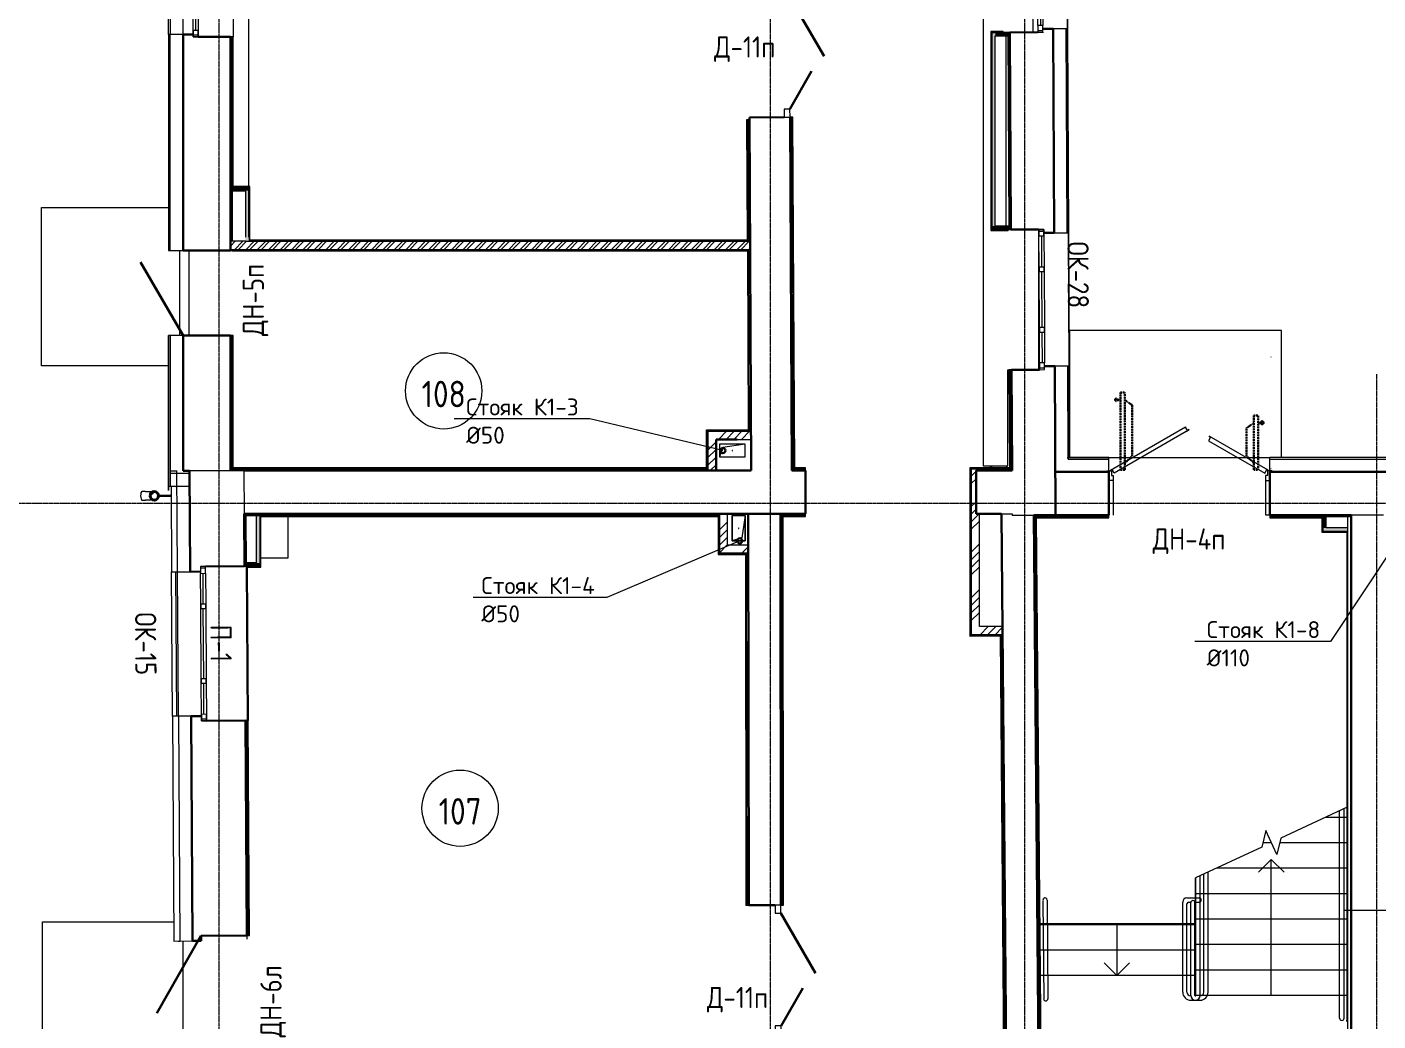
# Model space of a CAD drawing. Header units: millimetres. Extents: x -10178924 to 11692288, y -947381 to 58396.
# Drawn here: x -8768 to 7164, y -77734 to -66004 of the extents above; entities that cross this region are included whole.
import ezdxf
from ezdxf import colors
from ezdxf.entities.mleader import LeaderData, LeaderLine
from ezdxf.math import Vec2, Vec3

# ---------------------------------------------------------------- set-up
doc = ezdxf.new("R2010")
doc.units = ezdxf.units.MM
doc.linetypes.add('ADSK_Линия сетки', pattern=[25, 20, -2.5, 0, -2.5])
doc.linetypes.add('ADSK_Штриховая_ш3 п1_5', pattern=[4.5, 3, -1.5])
for name, color, linetype, lineweight in [('!К1', 32, 'Continuous', 30), ('_ Окна', 7, 'Continuous', 9), ('Аннотация', 7, 'Continuous', 18), ('Выноски ВК', 7, 'Continuous', 0), ('Двери', 7, 'Continuous', 9), ('Лестницы', 7, 'Continuous', 9), ('Марки дверей', 7, 'Continuous', 20), ('Марки окон', 7, 'Continuous', 20), ('Обобщенные модели', 7, 'Continuous', 18), ('Окна', 7, 'Continuous', 9), ('Оси', 253, 'Continuous', 9), ('Перекрытие', 7, 'Continuous', 18), ('Стены внутренние', 7, 'Continuous', 18), ('Стены наружные', 7, 'Continuous', 18), ('Стены несущие', 7, 'Continuous', 30), ('Стены отделка', 7, 'Continuous', 30), ('Стены штриховка', 7, 'Continuous', 9), ('Стрелки вверх', 7, 'Continuous', 18), ('ШТРИХОВКА', 252, 'Continuous', 15)]:
    doc.layers.add(name, color=color, linetype=linetype, lineweight=lineweight)
doc.layers.add('Линии', color=7, linetype='Continuous', lineweight=9, true_color=0x00a600)
doc.styles.add('GOST Common', font='GOST_Common.ttf', dxfattribs={"width": 0.9, "height": 350})
doc.styles.add('GOST Common_2', font='GOST_Common.ttf', dxfattribs={"width": 0.9, "height": 250})
doc.styles.add('PDF ISOCPEUR', font='isocpeur.ttf')
pattern_1 = [(45, (-32053.86, -66750), (-269.4077, 269.4077), []), (45, (-31964.06, -66750), (-269.4077, 269.4077), []), (45, (-31874.26, -66750), (-269.4077, 269.4077), []), (45, (-31784.46, -66750), (-269.4077, 269.4077), [])]

# ---------------------------------------------------------------- blocks, each defined once
blk = doc.blocks.new('оси')
at = {"layer": 'Оси', "linetype": 'ADSK_Линия сетки'}
for p, q in [((6500, -2196), (6500, 46378)), ((9500, -2196), (9500, 46378)), ((0, -2196), (0, 46265)), ((13650, -2196), (13650, 23921)), ((-3614, 22400), (62615, 22400))]:
    blk.add_line(p, q, dxfattribs=at)
blk = doc.blocks.new('dver-dpmo-260 - ДН_ 21-19 неравноп__ левая 300х1600 ДН-4п-2649260-План 1-го этажа')
at = {"layer": 'Двери'}
for p, q in [((965, 1612), (960, 1612)), ((-930, 277), (-47, 787)), ((-39, 732), (-888, 242)), ((-47, 787), (-46, 784)), ((-24, 746), (-46, 784)), ((-39, 732), (-4, 752)), ((-6, 756), (-24, 746)), ((-4, 752), (-6, 756)), ((250, 666), (226, 624)), ((234, 679), (233, 676)), ((233, 676), (250, 666)), ((930, 277), (234, 679)), ((226, 624), (888, 242)), ((-975, 267), (-920, 267)), ((-975, 255), (-975, 267)), ((-950, 255), (-975, 255)), ((-950, 154), (-950, 255)), ((-929, 274), (-930, 277)), ((-912, 284), (-929, 274)), ((-920, 267), (-920, 214)), ((-920, 214), (-899, 214)), ((-888, 242), (-912, 284)), ((-899, 214), (-899, 154)), ((888, 242), (912, 284)), ((899, 214), (899, 154)), ((920, 214), (899, 214)), ((912, 284), (929, 274)), ((920, 267), (920, 214)), ((975, 267), (920, 267)), ((929, 274), (930, 277)), ((950, 255), (975, 255)), ((950, 154), (950, 255)), ((960, 298), (965, 298)), ((975, 255), (975, 267)), ((-899, 154), (-950, 154)), ((899, 154), (950, 154))]:
    blk.add_line(p, q, dxfattribs=at)
blk = doc.blocks.new('Дверь-Alumark_двупольная с глухим окном_S70 - 1520х2200 _алюм_ост_ Д11п-6529393-План 1-го этажа')
at = {"layer": 'Двери', "lineweight": 30}
for p, q in [((-540, 240), (166, 647)), ((790, 240), (344, 497))]:
    blk.add_line(p, q, dxfattribs=at)
at = {"layer": 'Двери'}
for p, q in [((-635, 240), (-635, 170)), ((-540, 240), (-635, 240)), ((-635, 170), (-540, 170)), ((-540, 170), (-540, 240)), ((790, 240), (790, 170)), ((885, 240), (790, 240)), ((790, 170), (885, 170)), ((885, 170), (885, 240))]:
    blk.add_line(p, q, dxfattribs=at)
blk = doc.blocks.new('Дверь-Alumark_двупольная с глухим окном_S70 - 1520х2200 _алюм_ост_ Д11п-6529395-План 1-го этажа')
at = {"layer": 'Двери', "lineweight": 30}
for p, q in [((-540, 190), (166, 597)), ((790, 190), (344, 447))]:
    blk.add_line(p, q, dxfattribs=at)
at = {"layer": 'Двери'}
for p, q in [((-635, 190), (-635, 120)), ((-540, 190), (-635, 190)), ((-540, 120), (-540, 190)), ((790, 190), (790, 120)), ((885, 190), (790, 190)), ((885, 120), (885, 190)), ((-635, 120), (-540, 120)), ((790, 120), (885, 120))]:
    blk.add_line(p, q, dxfattribs=at)
blk = doc.blocks.new('GM_Отверстие прямоугольное _в плите_ - Отверстие-1433026-План 1-го этажа')
at = {"layer": 'Обобщенные модели'}
for p, q in [((-75, -150), (-75, 150)), ((-75, 150), (75, 150)), ((75, 150), (-75, 150)), ((-75, 150), (-75, -150)), ((-75, -150), (-37.5, 112.5)), ((-37.5, 112.5), (75, 150)), ((75, 150), (75, -150)), ((75, -150), (75, 150)), ((75, -150), (-75, -150)), ((-75, -150), (75, -150))]:
    blk.add_line(p, q, dxfattribs=at)
for start, end in [(360, 180), (180, 360), (60, 165), (300, 360), (195, 270)]:
    blk.add_arc((0, 0), 2.5, start, end, dxfattribs=at)
blk = doc.blocks.new('окно трехпол с фрамугой - 1615-2300_h___нов_ ок-28 ЕIW30-6253197-План 1-го этажа')
at = {"layer": '_ Окна', "lineweight": 18}
for p, q in [((-828, 75), (-828, 135)), ((-828, 135), (-748, 135)), ((-748, 75), (-828, 75)), ((-748, 135), (-748, 75)), ((-388, 75), (-388, 135)), ((-388, 135), (-328, 135)), ((-328, 75), (-388, 75)), ((-328, 135), (-328, 75)), ((327, 75), (327, 135)), ((327, 135), (387, 135)), ((387, 75), (327, 75)), ((387, 135), (387, 75)), ((747, 135), (747, 75)), ((827, 135), (747, 135)), ((747, 75), (827, 75)), ((827, 75), (827, 135))]:
    blk.add_line(p, q, dxfattribs=at)
at = {"layer": '_ Окна'}
for p, q in [((-808, 75), (-808, 135)), ((-748, 105), (-388, 105)), ((-328, 105), (327, 105)), ((387, 105), (747, 105)), ((807, 75), (807, 135))]:
    blk.add_line(p, q, dxfattribs=at)
at = {"layer": 'Окна'}
for p, q in [((-828, 135), (-828, 75)), ((-748, 135), (-828, 135)), ((-828, 75), (-748, 75)), ((-748, 135), (-388, 135)), ((-388, 75), (-748, 75)), ((-328, 135), (-388, 135)), ((-388, 75), (-328, 75)), ((-328, 135), (327, 135)), ((327, 75), (-328, 75)), ((387, 135), (327, 135)), ((327, 75), (387, 75)), ((387, 135), (747, 135)), ((747, 75), (387, 75)), ((827, 135), (747, 135)), ((747, 75), (827, 75)), ((827, 75), (827, 135))]:
    blk.add_line(p, q, dxfattribs=at)
blk = doc.blocks.new('окно трехпол с фрамугой - 1615-2300_h___нов_ ок-13-2116291-План 1-го этажа')
at = {"layer": '_ Окна', "lineweight": 18}
for p, q in [((-828, 75), (-828, 135)), ((-828, 135), (-748, 135)), ((-748, 75), (-828, 75)), ((-748, 135), (-748, 75)), ((-388, 75), (-388, 135)), ((-388, 135), (-328, 135)), ((-328, 75), (-388, 75)), ((-328, 135), (-328, 75)), ((327, 75), (327, 135)), ((327, 135), (387, 135)), ((387, 75), (327, 75)), ((387, 135), (387, 75)), ((747, 135), (747, 75)), ((827, 135), (747, 135)), ((747, 75), (827, 75)), ((827, 75), (827, 135))]:
    blk.add_line(p, q, dxfattribs=at)
at = {"layer": '_ Окна'}
for p, q in [((-808, 75), (-808, 135)), ((-748, 105), (-388, 105)), ((-328, 105), (327, 105)), ((387, 105), (747, 105)), ((807, 75), (807, 135))]:
    blk.add_line(p, q, dxfattribs=at)
at = {"layer": 'Окна'}
for p, q in [((-828, 135), (-828, 75)), ((-748, 135), (-828, 135)), ((-828, 75), (-748, 75)), ((-748, 135), (-388, 135)), ((-388, 75), (-748, 75)), ((-328, 135), (-388, 135)), ((-388, 75), (-328, 75)), ((-328, 135), (327, 135)), ((327, 75), (-328, 75)), ((387, 135), (327, 135)), ((327, 75), (387, 75)), ((387, 135), (747, 135)), ((747, 75), (387, 75)), ((827, 135), (747, 135)), ((747, 75), (827, 75)), ((827, 75), (827, 135))]:
    blk.add_line(p, q, dxfattribs=at)
blk = doc.blocks.new('окно трехпол с фрамугой - 1700-2320_h_ _нов_-2116624-План 1-го этажа')
at = {"layer": '_ Окна', "lineweight": 18}
for p, q in [((-870, 100), (-870, 160)), ((-870, 160), (-790, 160)), ((-790, 160), (-790, 100)), ((-430, 100), (-430, 160)), ((-430, 160), (-370, 160)), ((-370, 160), (-370, 100)), ((370, 100), (370, 160)), ((370, 160), (430, 160)), ((430, 160), (430, 100)), ((790, 160), (790, 100)), ((870, 160), (790, 160)), ((870, 100), (870, 160)), ((-790, 100), (-870, 100)), ((-370, 100), (-430, 100)), ((430, 100), (370, 100)), ((790, 100), (870, 100))]:
    blk.add_line(p, q, dxfattribs=at)
at = {"layer": '_ Окна'}
for p, q in [((-850, 100), (-850, 160)), ((850, 100), (850, 160)), ((-790, 130), (-430, 130)), ((-370, 130), (370, 130)), ((430, 130), (790, 130))]:
    blk.add_line(p, q, dxfattribs=at)
at = {"layer": 'Окна'}
for p, q in [((-870, 160), (-870, 100)), ((-790, 160), (-870, 160)), ((-790, 160), (-430, 160)), ((-370, 160), (-430, 160)), ((-370, 160), (370, 160)), ((430, 160), (370, 160)), ((430, 160), (790, 160)), ((870, 160), (790, 160)), ((870, 100), (870, 160)), ((-870, 100), (-790, 100)), ((-430, 100), (-790, 100)), ((-430, 100), (-370, 100)), ((370, 100), (-370, 100)), ((370, 100), (430, 100)), ((790, 100), (430, 100)), ((790, 100), (870, 100))]:
    blk.add_line(p, q, dxfattribs=at)
blk = doc.blocks.new('окно трехпол с фрамугой - 1800 и 1820х2300_h___нов_ ок15-2116915-План 1-го этажа')
at = {"layer": '_ Окна', "lineweight": 18}
for p, q in [((-910, 140), (-910, 200)), ((-910, 200), (-830, 200)), ((-830, 200), (-830, 140)), ((-470, 140), (-470, 200)), ((-470, 200), (-410, 200)), ((-410, 200), (-410, 140)), ((410, 140), (410, 200)), ((410, 200), (470, 200)), ((470, 200), (470, 140)), ((830, 200), (830, 140)), ((910, 200), (830, 200)), ((910, 140), (910, 200)), ((-830, 140), (-910, 140)), ((-410, 140), (-470, 140)), ((470, 140), (410, 140)), ((830, 140), (910, 140))]:
    blk.add_line(p, q, dxfattribs=at)
at = {"layer": '_ Окна'}
for p, q in [((-890, 140), (-890, 200)), ((-830, 170), (-470, 170)), ((-410, 170), (410, 170)), ((470, 170), (830, 170)), ((890, 140), (890, 200))]:
    blk.add_line(p, q, dxfattribs=at)
at = {"layer": 'Окна'}
for p, q in [((-910, 200), (-910, 140)), ((-830, 200), (-910, 200)), ((-830, 200), (-470, 200)), ((-410, 200), (-470, 200)), ((-410, 200), (410, 200)), ((470, 200), (410, 200)), ((470, 200), (830, 200)), ((910, 200), (830, 200)), ((910, 140), (910, 200)), ((-910, 140), (-830, 140)), ((-470, 140), (-830, 140)), ((-470, 140), (-410, 140)), ((410, 140), (-410, 140)), ((410, 140), (470, 140)), ((830, 140), (470, 140)), ((830, 140), (910, 140))]:
    blk.add_line(p, q, dxfattribs=at)
blk = doc.blocks.new('AC_Дверь_Однопольная_Стальная - 960х2080h ДН-5п-2649377-План 1-го этажа')
at = {"layer": 'Двери', "lineweight": 30}
blk.add_line((-500, 280), (366, 780), dxfattribs=at)
blk = doc.blocks.new('AC_Дверь_Двупольная_Стальная - 1700х2100h В_ДН-6л-2587719-План 1-го этажа')
at = {"layer": 'Двери', "lineweight": 30}
for p, q in [((850, 220), (-59, 745)), ((-850, 220), (-287, 545))]:
    blk.add_line(p, q, dxfattribs=at)
blk = doc.blocks.new('Водосток - Тип 1 _карниз больше 490мм_-5161094-План 1-го этажа')
at = {"layer": 'Обобщенные модели', "lineweight": 9}
h = blk.add_hatch(dxfattribs=at)
h.set_pattern_fill('FP_25', color=256, style=0, pattern_type=2)
h.set_pattern_definition([(314.706, (-20244.53, -7002.02), (106.6089, 105.5204), [])])
h.paths.add_polyline_path([(76, 171), (77, 147), (86, 129), (103, 115), (125, 110), (147, 115), (164, 129), (174, 150), (173, 172), (164, 191), (147, 205), (125, 210), (102, 204), (86, 191), (77, 172)])
at = {"layer": 'Обобщенные модели'}
for p, q in [((75, 306), (75, 264)), ((175, 264), (175, 306)), ((120, 109), (120, -30)), ((130, -30), (130, 109)), ((120, -30), (130, -30))]:
    blk.add_line(p, q, dxfattribs=at)
at = {"layer": 'Обобщенные модели', "flags": 128}
for points in [[(75, 173), (75, 174), (75, 177), (75, 180), (75, 183), (75, 186), (75, 190), (75, 193), (75, 197), (75, 201), (75, 205), (75, 210), (75, 214), (75, 219), (75, 224), (75, 229), (75, 234), (75, 239), (75, 245), (75, 250), (75, 256), (75, 261), (75, 264)], [(175, 264), (175, 258), (175, 252), (175, 247), (175, 242), (175, 236), (175, 231), (175, 226), (175, 221), (175, 216), (175, 212), (175, 207), (175, 203), (175, 199), (175, 195), (175, 191), (175, 188), (175, 184), (175, 181), (175, 178), (175, 175), (175, 173)]]:
    blk.add_lwpolyline(points, dxfattribs=at)
at = {"layer": 'Обобщенные модели'}
for start, end in [(90, 270), (270, 90)]:
    blk.add_arc((125, 160), 52, start, end, dxfattribs=at)
at = {"layer": 'Обобщенные модели', "lineweight": 40}
for start, end in [(90, 270), (270, 90)]:
    blk.add_arc((125, 160), 50, start, end, dxfattribs=at)
at = {"layer": 'Обобщенные модели'}
for start_param, end_param in [(4.712389, 6.283185), (3.141593, 4.712389)]:
    blk.add_ellipse((125, 306), major_axis=(-50, 0), ratio=0.309017, start_param=start_param, end_param=end_param, dxfattribs=at)
blk = doc.blocks.new('GM_Отверстие прямоугольное _в плите_ - Отверстие-6229375-План 1-го этажа')
at = {"layer": 'Обобщенные модели'}
for p, q in [((75, 150), (-75, 150)), ((-75, 150), (-75, -150)), ((-75, 150), (-37.5, -112.5)), ((75, 150), (-75, 150)), ((-75, 150), (-75, -150)), ((75, -150), (75, 150)), ((75, -150), (75, 150)), ((-75, -150), (75, -150)), ((-75, -150), (75, -150)), ((-37.5, -112.5), (75, -150))]:
    blk.add_line(p, q, dxfattribs=at)
for start, end in [(0, 180), (180, 360), (240, 0), (0, 105), (195, 210)]:
    blk.add_arc((0, 0), 2.5, start, end, dxfattribs=at)
blk = doc.blocks.new('1 этаж')
at = {"layer": 'Стены внутренние'}
for points in [[(2611, -43236), (2651, -43236), (2651, -40950), (2611, -40950), (2611, -43018)], [(2763, -40990), (2791, -40990), (2791, -40950), (2651, -40950), (2651, -40990), (2763, -40990)], [(-6348, -42818), (-6153, -42818), (-6153, -42778), (-6348, -42778)], [(-6153, -43415), (-6153, -42818), (-6193, -42818), (-6193, -43415)], [(2611, -43276), (2803, -43276), (2803, -43236), (2611, -43236), (2611, -43259)], [(-6024, -47209), (-6024, -46649), (-6064, -46649), (-6064, -47209)], [(6555, -46797), (6555, -46667), (6515, -46667), (6515, -46797)], [(6515, -46837), (6810, -46837), (6810, -46797), (6515, -46797), (6515, -46818)], [(-6183, -47249), (-6024, -47249), (-6024, -47209), (-6183, -47209), (-6183, -47249), (-6184, -47249)]]:
    blk.add_hatch(color=256, dxfattribs=at).paths.add_polyline_path(points)
h = blk.add_hatch(dxfattribs=at)
h.set_pattern_fill('ANSI32', color=256, scale=10, style=0)
h.set_pattern_definition([(45, (-32053.86, -66749.99), (-67.35192, 67.35192), []), (45, (-32008.96, -66749.99), (-67.35192, 67.35192), [])])
h.paths.add_polyline_path([(-242, -43415), (-6153, -43415), (-6368, -43415), (-6368, -43515), (-241, -43515)])
at = {"layer": 'Стены внутренние', "lineweight": 9}
h = blk.add_hatch(dxfattribs=at)
h.set_pattern_fill('ANSI34', color=256, scale=20, style=0)
h.set_pattern_definition(pattern_1)
h.paths.add_polyline_path([(-742, -46119), (-642, -46119), (-642, -45653), (-742, -45653)])
h = blk.add_hatch(dxfattribs=at)
h.set_pattern_fill('ANSI34', color=256, scale=20, style=0)
h.set_pattern_definition(pattern_1)
h.paths.add_polyline_path([(-230, -45753), (-230, -45653), (-642, -45653), (-642, -45753)])
h = blk.add_hatch(dxfattribs=at)
h.set_pattern_fill('ANSI34', color=256, scale=20, style=0)
h.set_pattern_definition(pattern_1)
h.paths.add_polyline_path([(2364, -46099), (2424, -46099), (2424, -46629), (2464, -46629), (2464, -48061), (2364, -48061)])
h = blk.add_hatch(dxfattribs=at)
h.set_pattern_fill('ANSI34', color=256, scale=20, style=0)
h.set_pattern_definition(pattern_1)
h.paths.add_polyline_path([(-607, -46634), (-507, -46634), (-507, -47100), (-607, -47100)])
h = blk.add_hatch(dxfattribs=at)
h.set_pattern_fill('ANSI34', color=256, scale=20, style=0)
h.set_pattern_definition(pattern_1)
h.paths.add_polyline_path([(-261, -47100), (-262, -47000), (-507, -47000), (-507, -47100)])
h = blk.add_hatch(dxfattribs=at)
h.set_pattern_fill('ANSI34', color=256, scale=20, style=0)
h.set_pattern_definition(pattern_1)
h.paths.add_polyline_path([(2738, -48061), (2738, -47961), (2464, -47961), (2464, -48061)])
at = {"layer": 'Лестницы'}
for p, q in [((6801, -50092), (6020, -50457)), ((6801, -50210), (6801, -50092)), ((6550, -50210), (6801, -50210)), ((6550, -50210), (6801, -50210)), ((5840, -50368), (5793, -50563)), ((5972, -50651), (5840, -50368)), ((6020, -50457), (5972, -50651)), ((5793, -50563), (5011, -50927)), ((5806, -50510), (5906, -50510)), ((5806, -50510), (5906, -50510)), ((6007, -50510), (6798, -50510)), ((6007, -50510), (6798, -50510)), ((5263, -50810), (6798, -50810)), ((5263, -50810), (6798, -50810)), ((5011, -51110), (5011, -50927)), ((5011, -51410), (5011, -51110)), ((5011, -51110), (6798, -51110)), ((5011, -51110), (6798, -51110)), ((5011, -51710), (5011, -51410)), ((5011, -51410), (6798, -51410)), ((5011, -51410), (6798, -51410)), ((5011, -51479), (3179, -51479)), ((5011, -51479), (3179, -51479)), ((5011, -51779), (3182, -51779)), ((5011, -51779), (3182, -51779)), ((5011, -52010), (5011, -51710)), ((5011, -51710), (6798, -51710)), ((5011, -51710), (6798, -51710)), ((5011, -52079), (3184, -52079)), ((5011, -52310), (5011, -52010)), ((5011, -52010), (6798, -52010)), ((5011, -52010), (6798, -52010)), ((5011, -52310), (6798, -52310)), ((5011, -52310), (6798, -52310))]:
    blk.add_line(p, q, dxfattribs=at)
at = {"layer": 'Линии', "color": 7, "linetype": 'ADSK_Штриховая_ш3 п1_5', "lineweight": 30}
for p, q in [((4180, -45199), (4127, -45199)), ((4127, -45199), (4127, -46112)), ((4180, -46112), (4180, -45199)), ((4127, -45291), (4082, -45286)), ((4180, -45288), (4265, -45348)), ((4265, -45348), (4265, -45946)), ((5700, -45558), (5615, -45618)), ((5700, -45469), (5753, -45469)), ((5700, -46112), (5700, -45469)), ((5753, -45469), (5753, -46112)), ((5753, -45561), (5798, -45556)), ((5615, -45618), (5615, -45946)), ((4265, -45946), (4180, -46031)), ((5615, -45946), (5700, -46031)), ((4127, -46112), (4180, -46112)), ((5753, -46112), (5700, -46112))]:
    blk.add_line(p, q, dxfattribs=at)
at = {"layer": 'Линии', "color": 7}
for p, q in [((6711, -52583), (6711, -50135)), ((6765, -52583), (6765, -50110)), ((5111, -52275), (5111, -50880)), ((5161, -52275), (5161, -50860)), ((3212, -51192), (3222, -52357)), ((3262, -51189), (3271, -52354)), ((4861, -52275), (4861, -51214)), ((4911, -51164), (5056, -51164)), ((4911, -52275), (4911, -51233)), ((4931, -51214), (4957, -51214)), ((5006, -51214), (5056, -51214)), ((4956, -52370), (5066, -52370))]:
    blk.add_line(p, q, dxfattribs=at)
at = {"layer": 'Линии', "color": 7, "lineweight": 18}
for p, q in [((5016, -52315), (5016, -50925)), ((5066, -52315), (5066, -50902)), ((4956, -52315), (4956, -51219)), ((5006, -52315), (5006, -51219))]:
    blk.add_line(p, q, dxfattribs=at)
at = {"layer": 'Линии', "color": 7}
for centre in [(-3854, -45180), (-3660, -50105)]:
    blk.add_circle(centre, 450, dxfattribs=at)
at = {"layer": 'Линии', "color": 7, "linetype": 'ADSK_Штриховая_ш3 п1_5', "lineweight": 30}
for centre in [(4082, -45286), (5798, -45556)]:
    blk.add_circle(centre, 17, dxfattribs=at)
at = {"layer": 'Линии', "color": 7}
for centre, radius, start, end in [((3237, -51189), 25, 0.9622, 185.3222), ((4911, -51214), 50, 90, 180), ((4931, -51234), 20, 90, 180), ((4981, -51219), 25, 0, 180), ((5056, -51189), 25, 270, 90), ((3246, -52354), 25, 185.3222, 0), ((4956, -52275), 95, 180, 270), ((4957, -52275), 45.2, 180, 270), ((5011, -52315), 55, 180, 0), ((5011, -52315), 5, 180, 0), ((5066, -52275), 95, 270, 0), ((5066, -52275), 45.2, 270, 0), ((6738, -52583), 26.8, 180, 0)]:
    blk.add_arc(centre, radius, start, end, dxfattribs=at)
at = {"layer": 'Перекрытие'}
for p, q in [((2508, -31021), (2508, -46064)), ((-6153, -42766), (-6153, -33944)), ((3099, -40948), (3099, -39293)), ((2780, -43236), (2780, -40990)), ((2803, -40950), (2823, -40950)), ((-8599, -43017), (-7098, -43017)), ((-8599, -44885), (-8599, -43017)), ((2805, -43276), (2803, -43276)), ((3165, -43276), (3002, -43276)), ((3165, -44930), (3165, -43310)), ((-6968, -43525), (-6968, -44525)), ((-6860, -43525), (-6860, -44525)), ((6028, -44467), (3528, -44467)), ((3528, -44467), (3528, -45771)), ((6028, -45967), (6028, -44467)), ((-7098, -44885), (-8599, -44885)), ((2800, -46064), (2800, -44931)), ((2800, -44931), (2999, -44931)), ((3990, -45967), (5890, -45967)), ((2508, -46064), (2800, -46064)), ((4040, -46238), (4040, -46647)), ((5840, -46647), (5840, -46238)), ((-5687, -47149), (-5687, -46661)), ((5890, -46647), (5840, -46647)), ((-6012, -47149), (-5687, -47149)), ((-8586, -51446), (-7037, -51446)), ((-8586, -53457), (-8586, -51446)), ((-6176, -51607), (-6176, -51649)), ((3179, -51464), (5011, -51464)), ((-6930, -51672), (-6930, -53252)), ((5011, -52079), (3184, -52079))]:
    blk.add_line(p, q, dxfattribs=at)
at = {"layer": 'Стены внутренние'}
for p, q in [((-6928, -40973), (-6928, -39293)), ((2593, -46087), (2593, -46064)), ((2605, -46064), (2605, -46087)), ((2789, -46087), (2789, -46064)), ((-6183, -47250), (-6172, -49070))]:
    blk.add_line(p, q, dxfattribs=at)
at = {"layer": 'Стены наружные'}
for p, q in [((-7099, -40973), (-7099, -39293)), ((-7098, -40973), (-7098, -39293)), ((-7078, -39293), (-7078, -40973)), ((-6336, -39263), (-6336, -41003)), ((3503, -40907), (3495, -39332)), ((3496, -39332), (3504, -40907)), ((-7098, -40973), (-7099, -40973)), ((3523, -44888), (3515, -43314)), ((3516, -43313), (3524, -44888)), ((-7019, -46307), (-7009, -46306)), ((-7052, -49020), (-7063, -47315)), ((-7002, -49020), (-7013, -47315)), ((-7013, -47315), (-6993, -47315)), ((-6982, -49020), (-6993, -47315)), ((-6171, -47250), (-6183, -47250)), ((-6171, -47261), (-6160, -49070)), ((-6986, -51673), (-6966, -51673)), ((6798, -52620), (6798, -52611))]:
    blk.add_line(p, q, dxfattribs=at)
at = {"layer": 'Стены несущие'}
for p, q in [((3333, -40906), (3213, -40907)), ((3333, -40906), (3345, -43314)), ((-6808, -40973), (-6928, -40973)), ((-6928, -43525), (-6928, -40973)), ((-6368, -41003), (-6748, -41003)), ((-6368, -43525), (-6368, -41003)), ((3153, -40947), (2823, -40949)), ((2835, -43277), (2823, -40949)), ((3213, -40947), (3213, -40949)), ((161, -41950), (-249, -41952)), ((-249, -41952), (-228, -46119)), ((252, -46119), (231, -41950)), ((231, -41950), (239, -43525)), ((2835, -43277), (3165, -43275)), ((3225, -43315), (3345, -43314)), ((-6928, -43525), (-6368, -43525)), ((-6368, -44525), (-6928, -44525)), ((-6928, -46122), (-6928, -44525)), ((-6368, -44525), (-6368, -46120)), ((246, -44825), (252, -46099)), ((3353, -44889), (3233, -44890)), ((3353, -44889), (3362, -46647)), ((3173, -44930), (2843, -44932)), ((2849, -46119), (2843, -44932)), ((-742, -45653), (-230, -45653)), ((-742, -46119), (-742, -45653)), ((-393, -45753), (-642, -45753)), ((-642, -45753), (-642, -46119)), ((-6928, -46122), (-6850, -46122)), ((-6843, -47314), (-6850, -46122)), ((-6210, -46115), (-6368, -46116)), ((-6210, -46119), (-6210, -46115)), ((-228, -46119), (-6210, -46119)), ((412, -46119), (252, -46119)), ((412, -46629), (412, -46119)), ((2364, -46099), (2364, -48061)), ((2849, -46119), (2424, -46119)), ((2424, -46119), (2424, -46629)), ((3359, -46137), (3990, -46137)), ((3990, -46647), (3990, -46137)), ((5890, -46137), (7852, -46137)), ((5890, -46647), (5890, -46137)), ((-6207, -46629), (412, -46629)), ((-6207, -46629), (-6203, -47250)), ((-607, -46629), (-607, -47100)), ((118, -46629), (-262, -46629)), ((-262, -46629), (-257, -51249)), ((118, -46629), (123, -51249)), ((412, -46629), (140, -46629)), ((2424, -46629), (2726, -46629)), ((2726, -46629), (2788, -53986)), ((3990, -46647), (3107, -46647)), ((3169, -54086), (3107, -46647)), ((6850, -46647), (5890, -46647)), ((6850, -46647), (6850, -54086)), ((-607, -47100), (-261, -47100)), ((-6843, -47314), (-6723, -47313)), ((-6723, -47252), (-6723, -47253)), ((-6663, -47253), (-6203, -47250)), ((2364, -48061), (2738, -48061)), ((-6712, -49018), (-6832, -49019)), ((-6816, -51671), (-6832, -49019)), ((-6192, -49070), (-6652, -49073)), ((-6192, -49070), (-6176, -51607)), ((-257, -51249), (53, -51249)), ((-6716, -51606), (-6716, -51666)), ((-6716, -51610), (-6176, -51607)), ((-6816, -51671), (-6716, -51670)), ((-6716, -51670), (-6716, -51666))]:
    blk.add_line(p, q, dxfattribs=at)
at = {"layer": 'Стены отделка', "lineweight": 9}
for p, q in [((2599, -40940), (2599, -43286)), ((2743, -40938), (2601, -40938)), ((2743, -40949), (2743, -40938)), ((3333, -40906), (3333, -40906)), ((3503, -40906), (3333, -40906)), ((3483, -40906), (3483, -40908)), ((3515, -43314), (3503, -40906)), ((3503, -40907), (3515, -43313)), ((3504, -40907), (3503, -40907)), ((3516, -43313), (3504, -40907)), ((-7099, -40973), (-7099, -43525)), ((-7098, -40973), (-7098, -43525)), ((-6928, -40973), (-7098, -40973)), ((-7078, -43525), (-7078, -40973)), ((-6336, -41003), (-6368, -41003)), ((-6336, -42766), (-6336, -41003)), ((2611, -40950), (2611, -43276)), ((2611, -40950), (2803, -40950)), ((2651, -40990), (2791, -40990)), ((2651, -43236), (2651, -40990)), ((2823, -40949), (2743, -40949)), ((2791, -40990), (2791, -40950)), ((2803, -40950), (2803, -40949)), ((2815, -43277), (2803, -40950)), ((-249, -41980), (-281, -41980)), ((-281, -41980), (-274, -43403)), ((-242, -43365), (-249, -41980)), ((263, -41949), (231, -41950)), ((251, -41949), (272, -46099)), ((284, -46087), (263, -41949)), ((-6368, -42168), (-6348, -42168)), ((-6348, -42168), (-6368, -42168)), ((-6348, -42168), (-6348, -43415)), ((-6153, -42778), (-6348, -42778)), ((-6348, -42818), (-6193, -42818)), ((-6143, -42766), (-6336, -42766)), ((-6193, -42818), (-6193, -43365)), ((-6153, -43365), (-6153, -42778)), ((-6141, -43403), (-6141, -42768)), ((2601, -43288), (2803, -43288)), ((2815, -43276), (2611, -43276)), ((2803, -43236), (2651, -43236)), ((2803, -43276), (2803, -43236)), ((2803, -43277), (2835, -43277)), ((2803, -43288), (2803, -43277)), ((3345, -43314), (3515, -43314)), ((3515, -43313), (3516, -43313)), ((-6193, -43415), (-6368, -43415)), ((-6153, -43415), (-242, -43415)), ((-274, -43403), (-6141, -43403)), ((-7099, -43525), (-6928, -43525)), ((-241, -43515), (-6368, -43515)), ((-6368, -43525), (-6348, -43525)), ((-6348, -43527), (-273, -43527)), ((-273, -43527), (-262, -45641)), ((-250, -45653), (-261, -43515)), ((-228, -46119), (-241, -43527)), ((239, -43525), (246, -44825)), ((-6928, -44525), (-7099, -44525)), ((-7099, -44525), (-7099, -46354)), ((-7098, -46354), (-7098, -44525)), ((-7078, -44525), (-7078, -46306)), ((-6336, -44525), (-6368, -44525)), ((-6336, -46087), (-6336, -44525)), ((3523, -44889), (3353, -44889)), ((3523, -44888), (3528, -45967)), ((3524, -44888), (3523, -44888)), ((3528, -45967), (3523, -44889)), ((3529, -45967), (3524, -44888)), ((2843, -44932), (2811, -44932)), ((2811, -44932), (2817, -46087)), ((2829, -46099), (2823, -44932)), ((-754, -46087), (-754, -45643)), ((-752, -45641), (-262, -45641)), ((-642, -45753), (-230, -45753)), ((3359, -45987), (3364, -45987)), ((3364, -46137), (3364, -45987)), ((3509, -45987), (3508, -45967)), ((3509, -45966), (3509, -45987)), ((3990, -45966), (3509, -45966)), ((3509, -45967), (3990, -45967)), ((3990, -46137), (3990, -45966)), ((5890, -46137), (5890, -45966)), ((7852, -45966), (5890, -45966)), ((7852, -45967), (5890, -45967)), ((-7078, -46122), (-7000, -46122)), ((-6850, -46156), (-7078, -46156)), ((-6993, -47315), (-7000, -46120)), ((-6850, -46119), (-6928, -46119)), ((-6850, -46122), (-6850, -46119)), ((-6850, -46306), (-6850, -46156)), ((-6368, -46120), (-6348, -46120)), ((-6348, -46089), (-6348, -46099)), ((-6348, -46099), (-742, -46099)), ((-6348, -46119), (-6210, -46119)), ((-6348, -46120), (-6348, -46119)), ((-754, -46087), (-6336, -46087)), ((-3863, -46119), (-3863, -46099)), ((-3743, -46099), (-3743, -46119)), ((252, -46099), (272, -46099)), ((282, -46099), (252, -46099)), ((252, -46099), (252, -46119)), ((412, -46087), (284, -46087)), ((412, -46119), (412, -46087)), ((2817, -46087), (2352, -46087)), ((2352, -46087), (2352, -48071)), ((2364, -46099), (2852, -46099)), ((2424, -46099), (2424, -46119)), ((2829, -46099), (2849, -46099)), ((2849, -46119), (2852, -46119)), ((2852, -46119), (2852, -46099)), ((-7099, -46354), (-7098, -46354)), ((-7098, -46306), (-6850, -46306)), ((-7069, -46307), (-7063, -47315)), ((-7019, -46307), (-7069, -46307)), ((-6999, -46306), (-7019, -46307)), ((-7019, -46307), (-7019, -46307)), ((-6197, -46649), (-6207, -46649)), ((-6197, -46629), (-6197, -46649)), ((-6187, -46649), (-607, -46649)), ((-6187, -46649), (-6183, -47250)), ((-6064, -46629), (-6064, -47209)), ((-6024, -46629), (-6024, -47249)), ((-6012, -46661), (-619, -46661)), ((-6012, -47259), (-6012, -46661)), ((-619, -46661), (-619, -47110)), ((-507, -47000), (-507, -46629)), ((-262, -46649), (-262, -46629)), ((-257, -51249), (-262, -46655)), ((138, -46629), (118, -46629)), ((138, -46659), (138, -46629)), ((140, -46649), (138, -46649)), ((140, -46629), (140, -46649)), ((150, -46661), (412, -46661)), ((155, -51249), (150, -46661)), ((412, -46661), (412, -46629)), ((2464, -47961), (2464, -46629)), ((2726, -46628), (2706, -46628)), ((2706, -46628), (2706, -46629)), ((2788, -53986), (2726, -46628)), ((3107, -46647), (3169, -54086)), ((3127, -46647), (3107, -46647)), ((3189, -54086), (3127, -46647)), ((3127, -46647), (3127, -46667)), ((3127, -46667), (3137, -46667)), ((3201, -54034), (3139, -46679)), ((3139, -46679), (3990, -46679)), ((3990, -46679), (3990, -46647)), ((5890, -46647), (5890, -46679)), ((5890, -46679), (6503, -46679)), ((6503, -46679), (6503, -46847)), ((6515, -46667), (6515, -46837)), ((6830, -46667), (6515, -46667)), ((6555, -46797), (6555, -46667)), ((6850, -46657), (6810, -46657)), ((6810, -54043), (6810, -46657)), ((6830, -46667), (6830, -46647)), ((6515, -46837), (6810, -46837)), ((6810, -46797), (6555, -46797)), ((6505, -46849), (6798, -46849)), ((6798, -46849), (6798, -52611)), ((-617, -47112), (-293, -47112)), ((-262, -47000), (-507, -47000)), ((-293, -47112), (-289, -51249)), ((-7063, -47315), (-6843, -47314)), ((-7013, -47315), (-7013, -47314)), ((-6843, -47314), (-6843, -47314)), ((-6203, -47250), (-6183, -47250)), ((-6064, -47209), (-6184, -47209)), ((-6184, -47209), (-6184, -47249)), ((-6024, -47249), (-6184, -47249)), ((-6171, -47250), (-6171, -47261)), ((-6171, -47261), (-6014, -47261)), ((2354, -48073), (2709, -48072)), ((2738, -47961), (2464, -47961)), ((2707, -48072), (2756, -53954)), ((2719, -48071), (2768, -53986)), ((-6832, -49019), (-7052, -49020)), ((-7052, -49020), (-7036, -51672)), ((-6982, -49020), (-6966, -51672)), ((-6160, -49070), (-6192, -49070)), ((-6156, -51607), (-6172, -49070)), ((-6144, -51607), (-6160, -49070)), ((6810, -50833), (6798, -50833)), ((6798, -50911), (6810, -50911)), ((-289, -51249), (-257, -51249)), ((-277, -51229), (-277, -51249)), ((123, -51249), (155, -51249)), ((143, -51249), (143, -51228)), ((-6176, -51607), (-6144, -51607)), ((-7036, -51672), (-6816, -51671)), ((-6986, -51672), (-6986, -51668)), ((-6816, -51671), (-6816, -51671)), ((6798, -52611), (6810, -52611))]:
    blk.add_line(p, q, dxfattribs=at)
at = {"layer": 'Стены штриховка'}
for p, q in [((2601, -40938), (2599, -40938)), ((2599, -40938), (2599, -40940)), ((2743, -40940), (2599, -40940)), ((2601, -40938), (2601, -43288)), ((3483, -40908), (3495, -43314)), ((-6348, -42168), (-6348, -41003)), ((-6338, -42768), (-6338, -41003)), ((-279, -41980), (-272, -43405)), ((-260, -43415), (-268, -41980)), ((261, -41949), (282, -46089)), ((-6141, -42768), (-6338, -42768)), ((-6143, -43405), (-6143, -42766)), ((-6141, -42766), (-6143, -42766)), ((-6141, -42768), (-6141, -42766)), ((2599, -43286), (2803, -43286)), ((2599, -43286), (2599, -43288)), ((2599, -43288), (2601, -43288)), ((-6193, -43415), (-6153, -43415)), ((-272, -43405), (-6143, -43405)), ((-6348, -43525), (-271, -43525)), ((-271, -43525), (-260, -45643)), ((-6348, -44525), (-6348, -46089)), ((-6338, -46089), (-6338, -44525)), ((3503, -44889), (3508, -45967)), ((2813, -44932), (2819, -46089)), ((-754, -45643), (-754, -45641)), ((-754, -45641), (-752, -45641)), ((-752, -46089), (-752, -45643)), ((-752, -45643), (-260, -45643)), ((-740, -45653), (-742, -45653)), ((-742, -45653), (-742, -45655)), ((3509, -45987), (3990, -45987)), ((5890, -45987), (7852, -45987)), ((-6368, -46122), (-6850, -46122)), ((-6368, -46122), (-6368, -46120)), ((-752, -46089), (-6338, -46089)), ((-6210, -46119), (-6207, -46629)), ((412, -46089), (282, -46089)), ((282, -46099), (412, -46099)), ((2354, -46087), (2354, -48071)), ((2819, -46089), (2354, -46089)), ((-6014, -46659), (-617, -46659)), ((-6014, -46659), (-6014, -47261)), ((-617, -46659), (-617, -47110)), ((138, -46659), (143, -51228)), ((140, -46649), (412, -46649)), ((148, -46659), (412, -46659)), ((153, -51249), (148, -46659)), ((2726, -46629), (2852, -46629)), ((2852, -46629), (2852, -46647)), ((2852, -46647), (3107, -46647)), ((3990, -46667), (3137, -46667)), ((3199, -54036), (3137, -46677)), ((3137, -46677), (3990, -46677)), ((5890, -46667), (6515, -46667)), ((5890, -46677), (6505, -46677)), ((6505, -46677), (6505, -46849)), ((7230, -46647), (6850, -46647)), ((6503, -46847), (6800, -46847)), ((6503, -46847), (6503, -46849)), ((6503, -46849), (6505, -46849)), ((6800, -46847), (6800, -52611)), ((-619, -47110), (-619, -47112)), ((-619, -47112), (-617, -47112)), ((-617, -47110), (-291, -47110)), ((-607, -47100), (-607, -47098)), ((-605, -47100), (-607, -47100)), ((-291, -47110), (-287, -51249)), ((-277, -51229), (-281, -47100)), ((-6012, -47259), (-6171, -47259)), ((-6014, -47261), (-6012, -47261)), ((-6012, -47261), (-6012, -47259)), ((2352, -48071), (2352, -48073)), ((2352, -48073), (2354, -48073)), ((2354, -48071), (2719, -48071)), ((2364, -48061), (2364, -48059)), ((2366, -48061), (2364, -48061)), ((2709, -48071), (2758, -53956)), ((-6146, -51607), (-6162, -49070))]:
    blk.add_line(p, q, dxfattribs=at)
at = {"layer": 'Стрелки вверх'}
for p, q in [((5906, -50710), (5756, -50860)), ((5906, -50810), (5906, -50710)), ((5906, -50710), (6056, -50860)), ((5906, -51110), (5906, -50810)), ((5906, -51410), (5906, -51110)), ((5906, -51710), (5906, -51410)), ((4084, -51479), (4084, -51779)), ((4084, -51779), (4084, -52079)), ((5906, -52010), (5906, -51710)), ((4084, -52079), (3934, -51929)), ((4084, -52079), (4234, -51929)), ((5906, -52310), (5906, -52010))]:
    blk.add_line(p, q, dxfattribs=at)
blk.add_blockref('оси', (-6500, -68905))
at = {"layer": 'Двери'}
for name, p, rotation in [('Дверь-Alumark_двупольная с глухим окном_S70 - 1520х2200 _алюм_ост_ Д11п-6529393-План 1-го этажа', (-14, -41066), 270.2945066347904), ('Дверь-Alumark_двупольная с глухим окном_S70 - 1520х2200 _алюм_ост_ Д11п-6529395-План 1-го этажа', (-66, -51884), 270.0654956564283)]:
    blk.add_blockref(name, p, dxfattribs=dict(at, rotation=rotation))
at = {"layer": 'Двери', "color": 8, "true_color": 0x7f7f7f}
for name, p, rotation in [('AC_Дверь_Однопольная_Стальная - 960х2080h ДН-5п-2649377-План 1-го этажа', (-6648, -44025), 90), ('AC_Дверь_Двупольная_Стальная - 1700х2100h В_ДН-6л-2587719-План 1-го этажа', (-6491, -52459), 90.35627563939656)]:
    blk.add_blockref(name, p, dxfattribs=dict(at, rotation=rotation))
at = {"layer": 'Двери'}
blk.add_blockref('dver-dpmo-260 - ДН_ 21-19 неравноп__ левая 300х1600 ДН-4п-2649260-План 1-го этажа', (4940, -46392), dxfattribs=at)
at = {"layer": 'Обобщенные модели'}
for name, p, rotation in [('GM_Отверстие прямоугольное _в плите_ - Отверстие-6229375-План 1-го этажа', (-450, -45885), 270), ('Водосток - Тип 1 _карниз больше 490мм_-5161094-План 1-го этажа', (-7106, -46542), 90.29404624676303), ('GM_Отверстие прямоугольное _в плите_ - Отверстие-1433026-План 1-го этажа', (-375, -46800), 180)]:
    blk.add_blockref(name, p, dxfattribs=dict(at, rotation=rotation))
at = {"layer": 'Окна'}
for name, p, rotation in [('окно трехпол с фрамугой - 1700-2320_h_ _нов_-2116624-План 1-го этажа', (-6648, -40133), 90), ('окно трехпол с фрамугой - 1615-2300_h___нов_ ок-13-2116291-План 1-го этажа', (3074, -40120), 270.2912255442423), ('окно трехпол с фрамугой - 1615-2300_h___нов_ ок-28 ЕIW30-6253197-План 1-го этажа', (3094, -44103), 270.2912255442423), ('окно трехпол с фрамугой - 1800 и 1820х2300_h___нов_ ок15-2116915-План 1-го этажа', (-6517, -48162), 90.35627563939656)]:
    blk.add_blockref(name, p, dxfattribs=dict(at, rotation=rotation))
at = {"layer": 'Аннотация', "lineweight": 9, "char_height": 312.5, "attachment_point": 5, "line_spacing_factor": 1.022766, "style": 'GOST Common'}
for s, insert, width in [('108', (-3854, -45217), 520.21), ('107', (-3660, -50142), 424)]:
    blk.add_mtext(s, dxfattribs=dict(at, insert=insert, width=width))
at = {"layer": 'Марки дверей', "lineweight": 9, "char_height": 250, "attachment_point": 5, "line_spacing_factor": 1.022766, "style": 'GOST Common_2'}
for s, insert, width in [('\\pxqc,t1.8,3.6,5.4,7.2,9,10.8,12.6,14.4,16.2,18,19.8,21.6,23.4,25.2,27,28.8,30.6,32.4,34.2,36,37.8,39.6,41.4,43.2,45,46.8,48.6,50.4,52.2,54,55.8,57.6;{Д-11п}', (-304, -41147), 756), ('\\pxqc,t1.8,3.6,5.4,7.2,9,10.8,12.6,14.4,16.2,18,19.8,21.6,23.4,25.2,27,28.8,30.6,32.4,34.2,36,37.8,39.6,41.4,43.2,45,46.8,48.6,50.4,52.2,54,55.8,57.6;{ДН-4п}', (4936, -46954), 887.4), ('\\pxqc,t1.8,3.6,5.4,7.2,9,10.8,12.6,14.4,16.2,18,19.8,21.6,23.4,25.2,27,28.8,30.6,32.4,34.2,36,37.8,39.6,41.4,43.2,45,46.8,48.6,50.4,52.2,54,55.8,57.6;{Д-11п}', (-388, -52364), 756)]:
    blk.add_mtext(s, dxfattribs=dict(at, insert=insert, width=width))
at = {"layer": 'Марки дверей', "lineweight": 9, "char_height": 250, "width": 869.4, "attachment_point": 5, "rotation": 90, "line_spacing_factor": 1.022766, "style": 'GOST Common_2'}
for s, insert in [('\\pxqc,t1.8,3.6,5.4,7.2,9,10.8,12.6,14.4,16.2,18,19.8,21.6,23.4,25.2,27,28.8,30.6,32.4,34.2,36,37.8,39.6,41.4,43.2,45,46.8,48.6,50.4,52.2,54,55.8,57.6;{ДН-5п}', (-6073, -44107)), ('\\pxqc,t1.8,3.6,5.4,7.2,9,10.8,12.6,14.4,16.2,18,19.8,21.6,23.4,25.2,27,28.8,30.6,32.4,34.2,36,37.8,39.6,41.4,43.2,45,46.8,48.6,50.4,52.2,54,55.8,57.6;{ДН-6л}', (-5865, -52384))]:
    blk.add_mtext(s, dxfattribs=dict(at, insert=insert))
at = {"layer": 'Марки окон', "lineweight": 9, "char_height": 250, "attachment_point": 5, "line_spacing_factor": 1.022766, "style": 'GOST Common_2'}
for s, insert, width, rotation in [('\\pxqc,t1.8,3.6,5.4,7.2,9,10.8,12.6,14.4,16.2,18,19.8,21.6,23.4,25.2,27,28.8,30.6,32.4,34.2,36,37.8,39.6,41.4,43.2,45,46.8,48.6,50.4,52.2,54,55.8,57.6;{ОК-28}', (3628, -43811), 845.1, 270.2912), ('\\pxqc,t1.8,3.6,5.4,7.2,9,10.8,12.6,14.4,16.2,18,19.8,21.6,23.4,25.2,27,28.8,30.6,32.4,34.2,36,37.8,39.6,41.4,43.2,45,46.8,48.6,50.4,52.2,54,55.8,57.6;{ОК-15}', (-7368, -48164), 797.4, 270.3563), ('\\pxqc,t1.8,3.6,5.4,7.2,9,10.8,12.6,14.4,16.2,18,19.8,21.6,23.4,25.2,27,28.8,30.6,32.4,34.2,36,37.8,39.6,41.4,43.2,45,46.8,48.6,50.4,52.2,54,55.8,57.6;{П-1}', (-6480, -48158), 458.1, 270.3563)]:
    blk.add_mtext(s, dxfattribs=dict(at, insert=insert, width=width, rotation=rotation))
blk = doc.blocks.new('_None')

msp = doc.modelspace()

# ---------------------------------------------------------------- linework, layer by layer
at = {"layer": '!К1'}
for centre in [(-562.4, -71003.2), (-362.5, -72067.4)]:
    msp.add_circle(centre, 30, dxfattribs=at)

# ---------------------------------------------------------------- block references
at = {"layer": 'ШТРИХОВКА'}
msp.add_blockref('1 этаж', (0, -25118), dxfattribs=at)

# ---------------------------------------------------------------- leaders
at = {"layer": 'Выноски ВК', "ltscale": 50}
ml = msp.add_multileader_mtext('Standard', dxfattribs=at)
ml.set_content('Стояк К1-3 ^J%%C50', color=256, style='PDF ISOCPEUR')
ml.set_leader_properties(color=256, linetype='ByLayer', lineweight=-1)
ml.set_arrow_properties(name='NONE')
ml.build(insert=Vec2(0, 0))
ml.multileader.update_dxf_attribs({"text_left_attachment_type": 6, "text_right_attachment_type": 6, "dogleg_length": 100, "arrow_head_size": 300})
ctx = ml.context
ctx.base_point, ctx.char_height, ctx.arrow_head_size, ctx.landing_gap_size, ctx.plane_origin = Vec3(-3589.5, -70627.9), 200, 300, 0, Vec3(-7806.8, -67291)
ctx.left_attachment, ctx.right_attachment = 6, 6
notes = []
notes.append((ctx, [(1, (1, 1, 0), (-2129.5, -70627.9), (-1, 0), 100, [(1, [(-562.4, -71003.2)], 0, [])])]))
ctx.mtext.insert, ctx.mtext.flow_direction = Vec3(-3589.5, -70387.9), 5
ml = msp.add_multileader_mtext('Standard', dxfattribs=at)
ml.set_content('Стояк К1-4 ^J%%C50', color=256, style='PDF ISOCPEUR')
ml.set_leader_properties(color=256, linetype='ByLayer', lineweight=-1)
ml.set_arrow_properties(name='NONE')
ml.build(insert=Vec2(0, 0))
ml.multileader.update_dxf_attribs({"text_left_attachment_type": 6, "text_right_attachment_type": 6, "dogleg_length": 100, "arrow_head_size": 300})
ctx = ml.context
ctx.base_point, ctx.char_height, ctx.arrow_head_size, ctx.landing_gap_size, ctx.plane_origin = Vec3(-3409.7, -72735.3), 200, 300, 0, Vec3(-7606.9, -68355.2)
ctx.left_attachment, ctx.right_attachment = 6, 6
notes.append((ctx, [(1, (1, 1, 0), (-1929.7, -72735.3), (-1, 0), 100, [(1, [(-362.5, -72067.4)], 0, [])])]))
ctx.mtext.insert, ctx.mtext.width, ctx.mtext.flow_direction = Vec3(-3409.7, -72495.3), 1461.017, 5
ml = msp.add_multileader_mtext('Standard', dxfattribs=at)
ml.set_content('Стояк К1-8 ^J%%C110', color=256, style='PDF ISOCPEUR')
ml.set_leader_properties(color=256, linetype='ByLayer', lineweight=-1)
ml.set_arrow_properties(name='NONE')
ml.build(insert=Vec2(0, 0))
ml.multileader.update_dxf_attribs({"text_left_attachment_type": 6, "text_right_attachment_type": 6, "dogleg_length": 100, "arrow_head_size": 300})
ctx = ml.context
ctx.base_point, ctx.char_height, ctx.arrow_head_size, ctx.landing_gap_size, ctx.plane_origin = Vec3(5145, -73255.3), 200, 300, 0, Vec3(124.3, -68393.7)
ctx.left_attachment, ctx.right_attachment = 6, 6
notes.append((ctx, [(1, (1, 1, 0), (6605, -73255.3), (-1, 0), 100, [(1, [(7368.7, -72105.9)], 0, [])])]))
ctx.mtext.insert, ctx.mtext.flow_direction = Vec3(5145, -73015.3), 5
ml = msp.add_multileader_mtext('Standard', dxfattribs=at)
ml.set_content('Стояк К1-9 ^J%%C50', color=256, style='PDF ISOCPEUR')
ml.set_leader_properties(color=256, linetype='ByLayer', lineweight=-1)
ml.set_arrow_properties(name='NONE')
ml.build(insert=Vec2(0, 0))
ml.multileader.update_dxf_attribs({"text_left_attachment_type": 6, "text_right_attachment_type": 6, "dogleg_length": 100, "arrow_head_size": 300})
ctx = ml.context
ctx.base_point, ctx.char_height, ctx.arrow_head_size, ctx.landing_gap_size, ctx.plane_origin = Vec3(8269.3, -76428.7), 200, 300, 0, Vec3(63.4, -73393.4)
ctx.left_attachment, ctx.right_attachment = 6, 6
notes.append((ctx, [(0, (1, 1, 0), (8169.3, -76428.7), (1, 0), 100, [(1, [(7307.7, -77063.7)], 0, [])])]))
ctx.mtext.insert, ctx.mtext.flow_direction = Vec3(8269.3, -76188.7), 5
for ctx, leaders in notes:
    for number, flags, end, landing, length, lines in leaders:
        leader = LeaderData()
        leader.index, (leader.has_last_leader_line, leader.has_dogleg_vector, leader.attachment_direction) = number, flags
        leader.last_leader_point, leader.dogleg_vector, leader.dogleg_length = Vec3(end), Vec3(landing), length
        for number, points, colour, breaks in lines:
            line = LeaderLine()
            line.index, line.vertices, line.color, line.breaks = number, Vec3.list(points), colors.encode_raw_color(colour), breaks
            leader.lines.append(line)
        ctx.leaders.append(leader)

doc.saveas('drawing.dxf')
